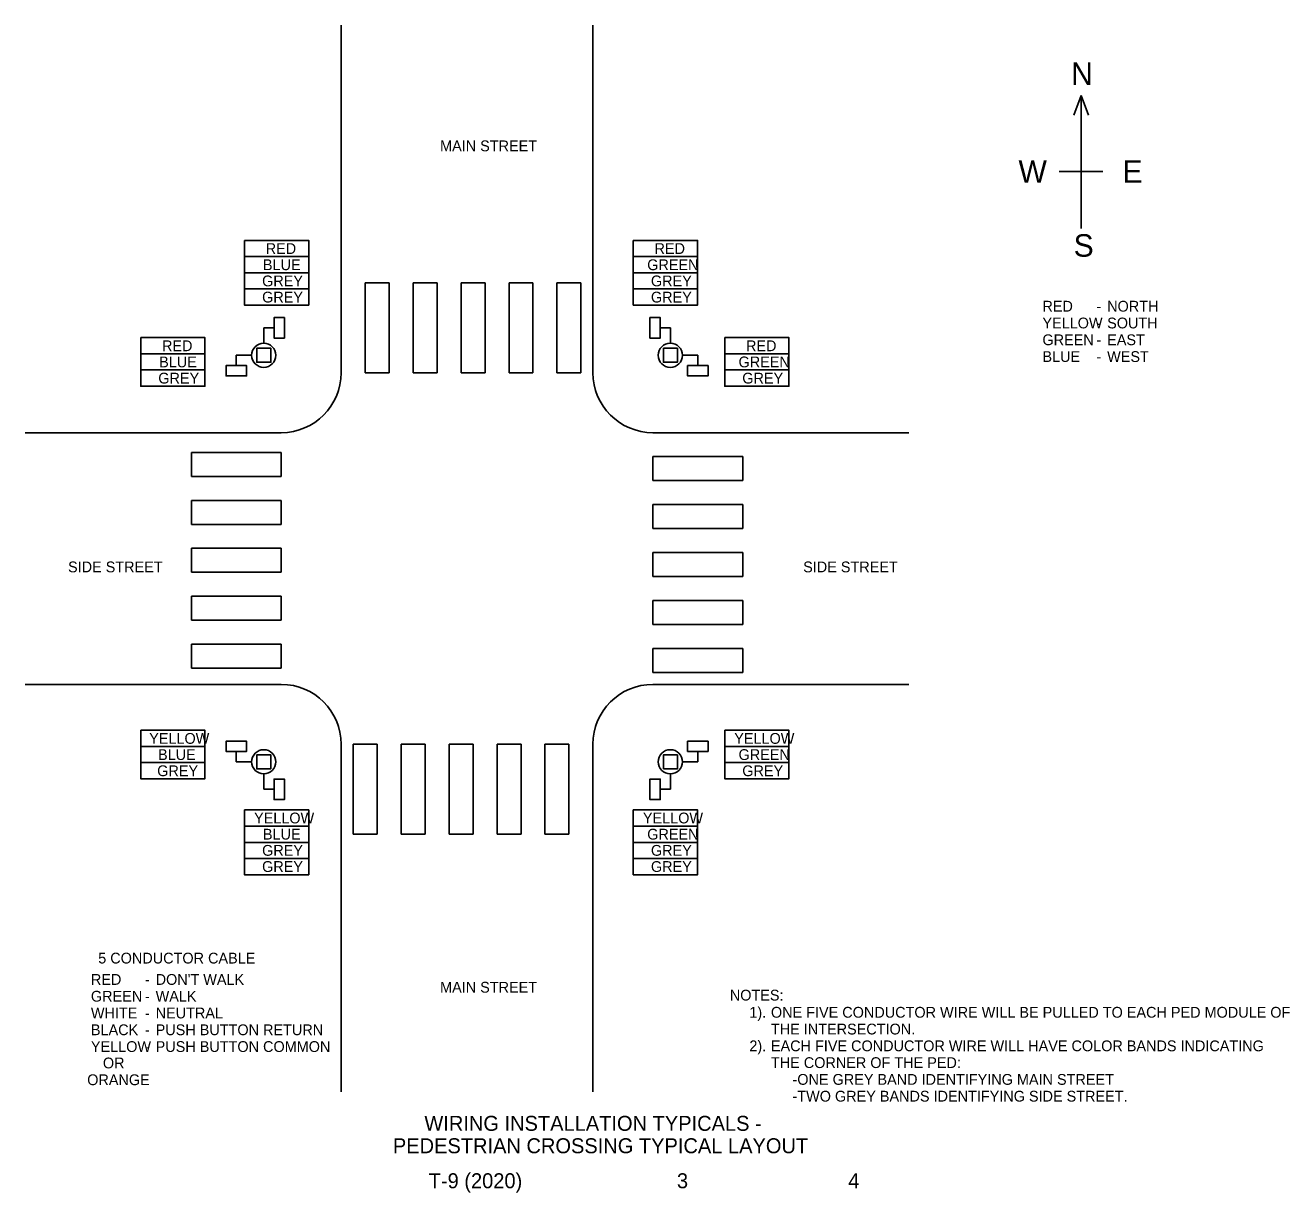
# Model space of a CAD drawing. Extents: x 4.3 to 14.9, y 0.6 to 10.3.
import ezdxf

# ---------------------------------------------------------------- set-up
doc = ezdxf.new("R2010")
doc.units = 0
for name, color, linetype in [('1013 STD_ Frame', 7, 'Continuous'), ('Default', 7, 'Continuous'), ('SD_P_Dimension Lines', 7, 'Continuous'), ('SD_P_Dimension Text', 7, 'Continuous'), ('SD_P_Prop Object Lines', 7, 'Continuous')]:
    doc.layers.add(name, color=color, linetype=linetype)

msp = doc.modelspace()

# ---------------------------------------------------------------- linework, layer by layer
at = {"layer": 'Default'}
for p, q in [((7.176, 8.166), (7.176, 7.416)), ((7.376, 8.166), (7.376, 7.416)), ((7.576, 8.166), (7.576, 7.416)), ((7.776, 8.166), (7.776, 7.416)), ((7.976, 8.166), (7.976, 7.416)), ((8.176, 8.166), (8.176, 7.416)), ((8.376, 8.166), (8.376, 7.416)), ((8.576, 8.166), (8.576, 7.416)), ((8.776, 8.166), (8.776, 7.416)), ((8.976, 8.166), (8.976, 7.416)), ((5.726, 6.751), (6.476, 6.751)), ((9.576, 6.716), (10.326, 6.716)), ((5.726, 6.551), (6.476, 6.551)), ((9.576, 6.516), (10.326, 6.516)), ((5.726, 6.351), (6.476, 6.351)), ((9.576, 6.316), (10.326, 6.316)), ((5.726, 6.151), (6.476, 6.151)), ((9.576, 6.116), (10.326, 6.116)), ((5.726, 5.951), (6.476, 5.951)), ((9.576, 5.916), (10.326, 5.916)), ((5.726, 5.751), (6.476, 5.751)), ((9.576, 5.716), (10.326, 5.716)), ((5.726, 5.551), (6.476, 5.551)), ((9.576, 5.516), (10.326, 5.516)), ((5.726, 5.351), (6.476, 5.351)), ((9.576, 5.316), (10.326, 5.316)), ((5.726, 5.151), (6.476, 5.151)), ((9.576, 5.116), (10.326, 5.116)), ((5.726, 4.951), (6.476, 4.951)), ((9.576, 4.916), (10.326, 4.916)), ((7.076, 4.316), (7.076, 3.566)), ((7.276, 4.316), (7.276, 3.566)), ((7.476, 4.316), (7.476, 3.566)), ((7.676, 4.316), (7.676, 3.566)), ((7.876, 4.316), (7.876, 3.566)), ((8.076, 4.316), (8.076, 3.566)), ((8.276, 4.316), (8.276, 3.566)), ((8.476, 4.316), (8.476, 3.566)), ((8.676, 4.316), (8.676, 3.566)), ((8.876, 4.316), (8.876, 3.566))]:
    msp.add_line(p, q, dxfattribs=at)
at = {"layer": 'SD_P_Dimension Lines'}
for points in [[(6.169, 8.52), (6.705, 8.52), (6.705, 8.385), (6.169, 8.385)], [(9.413, 8.52), (9.949, 8.52), (9.949, 8.385), (9.413, 8.385)], [(6.169, 8.385), (6.705, 8.385), (6.705, 8.25), (6.169, 8.25)], [(9.413, 8.385), (9.949, 8.385), (9.949, 8.25), (9.413, 8.25)], [(6.169, 8.25), (6.705, 8.25), (6.705, 8.115), (6.169, 8.115)], [(9.413, 8.25), (9.949, 8.25), (9.949, 8.115), (9.413, 8.115)], [(6.169, 8.115), (6.705, 8.115), (6.705, 7.98), (6.169, 7.98)], [(9.413, 8.115), (9.949, 8.115), (9.949, 7.98), (9.413, 7.98)], [(5.304, 7.709), (5.839, 7.709), (5.839, 7.574), (5.304, 7.574)], [(10.176, 7.709), (10.711, 7.709), (10.711, 7.574), (10.176, 7.574)], [(5.304, 7.574), (5.839, 7.574), (5.839, 7.439), (5.304, 7.439)], [(10.176, 7.574), (10.711, 7.574), (10.711, 7.439), (10.176, 7.439)], [(5.304, 7.439), (5.839, 7.439), (5.839, 7.304), (5.304, 7.304)], [(10.176, 7.439), (10.711, 7.439), (10.711, 7.304), (10.176, 7.304)], [(5.304, 4.433), (5.839, 4.433), (5.839, 4.298), (5.304, 4.298)], [(10.176, 4.433), (10.711, 4.433), (10.711, 4.298), (10.176, 4.298)], [(5.304, 4.298), (5.839, 4.298), (5.839, 4.163), (5.304, 4.163)], [(10.176, 4.298), (10.711, 4.298), (10.711, 4.163), (10.176, 4.163)], [(5.304, 4.163), (5.839, 4.163), (5.839, 4.028), (5.304, 4.028)], [(10.176, 4.163), (10.711, 4.163), (10.711, 4.028), (10.176, 4.028)], [(6.169, 3.768), (6.705, 3.768), (6.705, 3.633), (6.169, 3.633)], [(9.413, 3.768), (9.949, 3.768), (9.949, 3.633), (9.413, 3.633)], [(6.169, 3.633), (6.705, 3.633), (6.705, 3.498), (6.169, 3.498)], [(9.413, 3.633), (9.949, 3.633), (9.949, 3.498), (9.413, 3.498)], [(6.169, 3.498), (6.705, 3.498), (6.705, 3.363), (6.169, 3.363)], [(9.413, 3.498), (9.949, 3.498), (9.949, 3.363), (9.413, 3.363)], [(6.169, 3.363), (6.705, 3.363), (6.705, 3.228), (6.169, 3.228)], [(9.413, 3.363), (9.949, 3.363), (9.949, 3.228), (9.413, 3.228)]]:
    msp.add_lwpolyline(points, close=True, dxfattribs=at)
at = {"layer": 'SD_P_Prop Object Lines'}
for p, q in [((6.976, 10.315), (6.976, 7.416)), ((9.076, 10.315), (9.076, 7.416)), ((13.148, 9.728), (13.087, 9.564)), ((13.148, 8.619), (13.148, 9.728)), ((13.148, 9.728), (13.209, 9.564)), ((12.966, 9.095), (13.33, 9.095)), ((7.176, 8.166), (7.176, 7.416)), ((7.376, 8.166), (7.176, 8.166)), ((7.376, 7.416), (7.376, 8.166)), ((7.576, 8.166), (7.576, 7.416)), ((7.776, 8.166), (7.576, 8.166)), ((7.776, 7.416), (7.776, 8.166)), ((7.976, 8.166), (7.976, 7.416)), ((8.176, 8.166), (7.976, 8.166)), ((8.176, 7.416), (8.176, 8.166)), ((8.376, 8.166), (8.376, 7.416)), ((8.576, 8.166), (8.376, 8.166)), ((8.576, 7.416), (8.576, 8.166)), ((8.776, 8.166), (8.776, 7.416)), ((8.976, 8.166), (8.776, 8.166)), ((8.976, 7.416), (8.976, 8.166)), ((6.502, 7.705), (6.502, 7.876)), ((9.551, 7.705), (9.551, 7.876)), ((6.416, 7.791), (6.33, 7.791)), ((6.33, 7.791), (6.33, 7.662)), ((6.416, 7.705), (6.502, 7.705)), ((9.637, 7.705), (9.551, 7.705)), ((9.637, 7.791), (9.722, 7.791)), ((9.722, 7.791), (9.722, 7.662)), ((6.101, 7.476), (6.101, 7.562)), ((6.101, 7.562), (6.23, 7.562)), ((9.951, 7.562), (9.823, 7.562)), ((9.951, 7.476), (9.951, 7.562)), ((6.187, 7.39), (6.016, 7.39)), ((6.187, 7.476), (6.187, 7.39)), ((7.176, 7.416), (7.376, 7.416)), ((7.576, 7.416), (7.776, 7.416)), ((7.976, 7.416), (8.176, 7.416)), ((8.376, 7.416), (8.576, 7.416)), ((8.776, 7.416), (8.976, 7.416)), ((9.866, 7.476), (9.866, 7.39)), ((9.866, 7.39), (10.037, 7.39)), ((4.34, 6.916), (6.476, 6.916)), ((9.576, 6.916), (11.712, 6.916)), ((6.476, 6.751), (5.726, 6.751)), ((5.726, 6.751), (5.726, 6.551)), ((6.476, 6.551), (6.476, 6.751)), ((10.326, 6.716), (9.576, 6.716)), ((9.576, 6.716), (9.576, 6.516)), ((10.326, 6.516), (10.326, 6.716)), ((5.726, 6.551), (6.476, 6.551)), ((9.576, 6.516), (10.326, 6.516)), ((6.476, 6.351), (5.726, 6.351)), ((5.726, 6.351), (5.726, 6.151)), ((6.476, 6.151), (6.476, 6.351)), ((10.326, 6.316), (9.576, 6.316)), ((9.576, 6.316), (9.576, 6.116)), ((10.326, 6.116), (10.326, 6.316)), ((5.726, 6.151), (6.476, 6.151)), ((9.576, 6.116), (10.326, 6.116)), ((6.476, 5.951), (5.726, 5.951)), ((5.726, 5.951), (5.726, 5.751)), ((6.476, 5.751), (6.476, 5.951)), ((10.326, 5.916), (9.576, 5.916)), ((9.576, 5.916), (9.576, 5.716)), ((10.326, 5.716), (10.326, 5.916)), ((5.726, 5.751), (6.476, 5.751)), ((9.576, 5.716), (10.326, 5.716)), ((6.476, 5.551), (5.726, 5.551)), ((5.726, 5.551), (5.726, 5.351)), ((6.476, 5.351), (6.476, 5.551)), ((10.326, 5.516), (9.576, 5.516)), ((9.576, 5.516), (9.576, 5.316)), ((10.326, 5.316), (10.326, 5.516)), ((5.726, 5.351), (6.476, 5.351)), ((9.576, 5.316), (10.326, 5.316)), ((6.476, 5.151), (5.726, 5.151)), ((5.726, 5.151), (5.726, 4.951)), ((6.476, 4.951), (6.476, 5.151)), ((10.326, 5.116), (9.576, 5.116)), ((9.576, 5.116), (9.576, 4.916)), ((10.326, 4.916), (10.326, 5.116)), ((5.726, 4.951), (6.476, 4.951)), ((9.576, 4.916), (10.326, 4.916)), ((4.34, 4.816), (6.476, 4.816)), ((9.576, 4.816), (11.712, 4.816)), ((6.187, 4.341), (6.016, 4.341)), ((6.187, 4.256), (6.187, 4.341)), ((9.866, 4.341), (10.037, 4.341)), ((9.866, 4.256), (9.866, 4.341)), ((6.101, 4.256), (6.101, 4.17)), ((6.976, 4.316), (6.976, 1.416)), ((7.276, 4.316), (7.076, 4.316)), ((7.076, 4.316), (7.076, 3.566)), ((7.276, 3.566), (7.276, 4.316)), ((7.676, 4.316), (7.476, 4.316)), ((7.476, 4.316), (7.476, 3.566)), ((7.676, 3.566), (7.676, 4.316)), ((8.076, 4.316), (7.876, 4.316)), ((7.876, 4.316), (7.876, 3.566)), ((8.076, 3.566), (8.076, 4.316)), ((8.476, 4.316), (8.276, 4.316)), ((8.276, 4.316), (8.276, 3.566)), ((8.476, 3.566), (8.476, 4.316)), ((8.876, 4.316), (8.676, 4.316)), ((8.676, 4.316), (8.676, 3.566)), ((8.876, 3.566), (8.876, 4.316)), ((9.076, 4.316), (9.076, 1.416)), ((9.951, 4.256), (9.951, 4.17)), ((6.101, 4.17), (6.23, 4.17)), ((9.951, 4.17), (9.823, 4.17)), ((6.33, 3.941), (6.33, 4.069)), ((6.416, 4.026), (6.502, 4.026)), ((6.502, 4.026), (6.502, 3.855)), ((9.551, 4.026), (9.551, 3.855)), ((9.637, 4.026), (9.551, 4.026)), ((9.722, 3.941), (9.722, 4.069)), ((6.416, 3.941), (6.33, 3.941)), ((9.637, 3.941), (9.722, 3.941)), ((7.076, 3.566), (7.276, 3.566)), ((7.476, 3.566), (7.676, 3.566)), ((7.876, 3.566), (8.076, 3.566)), ((8.276, 3.566), (8.476, 3.566)), ((8.676, 3.566), (8.876, 3.566))]:
    msp.add_line(p, q, dxfattribs=at)
for points in [[(6.416, 7.791), (6.416, 7.876), (6.502, 7.876), (6.502, 7.705), (6.416, 7.705), (6.416, 7.791)], [(9.637, 7.791), (9.637, 7.876), (9.551, 7.876), (9.551, 7.705), (9.637, 7.705), (9.637, 7.791)], [(6.389, 7.621), (6.272, 7.621), (6.272, 7.503), (6.389, 7.503), (6.389, 7.621)], [(9.664, 7.621), (9.781, 7.621), (9.781, 7.503), (9.664, 7.503), (9.664, 7.621)], [(6.101, 7.476), (6.016, 7.476), (6.016, 7.39), (6.187, 7.39), (6.187, 7.476), (6.101, 7.476)], [(9.951, 7.476), (10.037, 7.476), (10.037, 7.39), (9.866, 7.39), (9.866, 7.476), (9.951, 7.476)], [(6.101, 4.256), (6.016, 4.256), (6.016, 4.341), (6.187, 4.341), (6.187, 4.256), (6.101, 4.256)], [(9.951, 4.256), (10.037, 4.256), (10.037, 4.341), (9.866, 4.341), (9.866, 4.256), (9.951, 4.256)], [(6.389, 4.111), (6.272, 4.111), (6.272, 4.228), (6.389, 4.228), (6.389, 4.111)], [(9.664, 4.111), (9.781, 4.111), (9.781, 4.228), (9.664, 4.228), (9.664, 4.111)], [(6.416, 3.941), (6.416, 3.855), (6.502, 3.855), (6.502, 4.026), (6.416, 4.026), (6.416, 3.941)], [(9.637, 3.941), (9.637, 3.855), (9.551, 3.855), (9.551, 4.026), (9.637, 4.026), (9.637, 3.941)]]:
    msp.add_lwpolyline(points, dxfattribs=at)
for centre in [(6.33, 7.562), (9.722, 7.562), (6.33, 4.17), (9.722, 4.17)]:
    msp.add_circle(centre, 0.101, dxfattribs=at)
for centre, start, end in [((6.476, 7.416), 270, 0), ((9.576, 7.416), 180, 270), ((6.476, 4.316), 0, 90), ((9.576, 4.316), 90, 180)]:
    msp.add_arc(centre, 0.5, start, end, dxfattribs=at)

# ---------------------------------------------------------------- texts
at = {"layer": '1013 STD_ Frame'}
for s, height, p in [('NOTES:', 0.09, (10.218, 2.178)), ('WIRING INSTALLATION TYPICALS - ', 0.125, (7.67, 1.091)), ('PEDESTRIAN CROSSING TYPICAL LAYOUT', 0.125, (7.407, 0.904)), ('T-9 (2020)', 0.125, (7.706, 0.612)), ('3', 0.125, (9.777, 0.612)), ('4', 0.125, (11.206, 0.612))]:
    msp.add_text(s, height=height, dxfattribs=at).set_placement(p)
at = {"layer": 'SD_P_Dimension Text'}
for s, height, p in [('N', 0.188, (13.065, 9.817)), ('MAIN STREET', 0.09, (7.801, 9.264)), ('W', 0.188, (12.626, 9.001)), ('E', 0.188, (13.494, 9.001)), ('S', 0.188, (13.086, 8.384)), ('RED', 0.09, (6.346, 8.407)), ('RED', 0.09, (9.59, 8.407)), ('BLUE', 0.09, (6.323, 8.272)), ('GREEN', 0.09, (9.529, 8.272)), ('GREY', 0.09, (6.316, 8.137)), ('GREY', 0.09, (9.56, 8.137)), ('GREY', 0.09, (6.316, 8.002)), ('GREY', 0.09, (9.56, 8.002)), ('NORTH', 0.09, (13.366, 7.926)), ('RED', 0.09, (12.826, 7.926)), ('-', 0.09, (13.276, 7.926)), ('YELLOW', 0.09, (12.826, 7.786)), ('-', 0.09, (13.276, 7.786)), ('SOUTH', 0.09, (13.366, 7.786)), ('GREEN', 0.09, (12.826, 7.646)), ('EAST', 0.09, (13.366, 7.646)), ('RED', 0.09, (5.481, 7.596)), ('RED', 0.09, (10.353, 7.596)), ('BLUE', 0.09, (12.826, 7.506)), ('-', 0.09, (13.276, 7.646)), ('WEST', 0.09, (13.366, 7.506)), ('BLUE', 0.09, (5.457, 7.461)), ('GREEN', 0.09, (10.291, 7.461)), ('-', 0.09, (13.276, 7.506)), ('GREY', 0.09, (5.45, 7.326)), ('GREY', 0.09, (10.322, 7.326)), ('SIDE STREET', 0.09, (4.697, 5.751)), ('SIDE STREET', 0.09, (10.83, 5.751)), ('YELLOW', 0.09, (5.374, 4.32)), ('YELLOW', 0.09, (10.255, 4.32)), ('BLUE', 0.09, (5.448, 4.185)), ('GREEN', 0.09, (10.291, 4.185)), ('GREY', 0.09, (5.441, 4.05)), ('GREY', 0.09, (10.322, 4.05)), ('YELLOW', 0.09, (6.249, 3.656)), ('YELLOW', 0.09, (9.493, 3.656)), ('BLUE', 0.09, (6.323, 3.521)), ('GREEN', 0.09, (9.529, 3.521)), ('GREY', 0.09, (6.316, 3.386)), ('GREY', 0.09, (9.56, 3.386)), ('GREY', 0.09, (6.316, 3.251)), ('GREY', 0.09, (9.56, 3.251)), ('5 CONDUCTOR CABLE', 0.09, (4.949, 2.487)), ('RED', 0.09, (4.888, 2.309)), ('-', 0.09, (5.338, 2.309)), ("DON'T WALK", 0.09, (5.428, 2.309)), ('MAIN STREET', 0.09, (7.801, 2.244)), ('GREEN', 0.09, (4.888, 2.169)), ('WALK', 0.09, (5.428, 2.169)), ('WHITE', 0.09, (4.888, 2.029)), ('-', 0.09, (5.338, 2.169)), ('NEUTRAL', 0.09, (5.428, 2.029)), ('1).', 0.09, (10.381, 2.035)), ('ONE FIVE CONDUCTOR WIRE WILL BE PULLED TO EACH PED MODULE OF', 0.09, (10.561, 2.035)), ('-', 0.09, (5.338, 2.029)), ('BLACK', 0.09, (4.888, 1.889)), ('-', 0.09, (5.338, 1.889)), ('PUSH BUTTON RETURN', 0.09, (5.428, 1.889)), ('THE INTERSECTION.', 0.09, (10.561, 1.895)), ('YELLOW', 0.09, (4.888, 1.749)), ('PUSH BUTTON COMMON', 0.09, (5.428, 1.749)), ('2).', 0.09, (10.381, 1.755)), ('EACH FIVE CONDUCTOR WIRE WILL HAVE COLOR BANDS INDICATING', 0.09, (10.561, 1.755)), ('OR', 0.09, (4.988, 1.612)), ('-', 0.09, (5.338, 1.749)), ('THE CORNER OF THE PED:', 0.09, (10.561, 1.615)), ('ORANGE', 0.09, (4.857, 1.472)), ('-ONE GREY BAND IDENTIFYING MAIN STREET', 0.09, (10.741, 1.475)), ('-TWO GREY BANDS IDENTIFYING SIDE STREET.', 0.09, (10.741, 1.335))]:
    msp.add_text(s, height=height, dxfattribs=at).set_placement(p)

doc.saveas('drawing.dxf')
